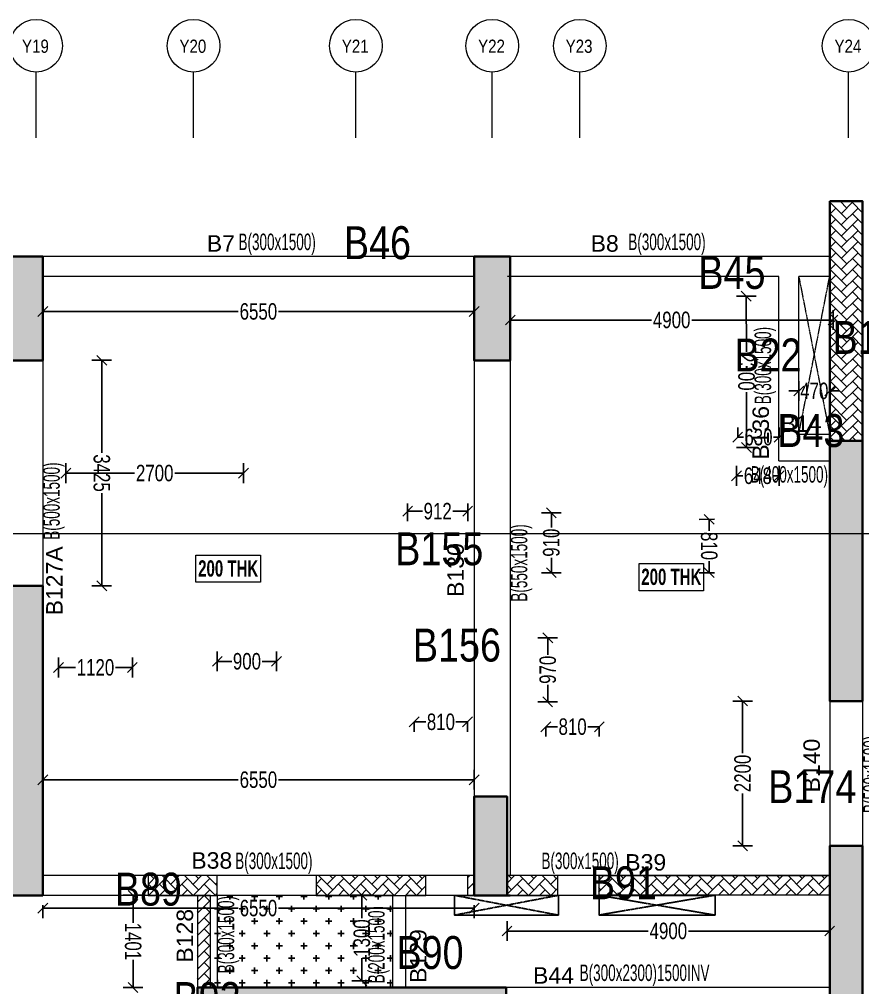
# Model space of a CAD drawing. Header units: millimetres. Extents: x -4 to 69440, y 27 to 29451.
# Drawn here: x 44868 to 57673, y 14746 to 29451 of the extents above; entities that cross this region are included whole.
import ezdxf
from ezdxf.enums import TextEntityAlignment as Align

# ---------------------------------------------------------------- set-up
doc = ezdxf.new("R2010")
doc.units = ezdxf.units.MM
for name, pattern in [('ACAD_ISO04W100', [30, 24, -3, 0, -3]), ('Grid Line', [2222.5, 1270, -317.5, 317.5, -317.5]), ('HIDDEN', [0.375, 0.25, -0.125])]:
    doc.linetypes.add(name, pattern=pattern)
for name, color, linetype, lineweight in [('A-ANNO-TAGS-SECT', 4, 'ACAD_ISO04W100', 25), ('A-FLOR-IDEN', 11, 'Continuous', 9), ('A-GRIDS', 8, 'Continuous', 9), ('A-HIDD-ABVE', 8, 'HIDDEN', 20), ('S-BEAM', 7, 'Continuous', 18), ('S-BEAM-IDEN', 2, 'Continuous', 9), ('S-COL HATCH', 9, 'Continuous', 0), ('S-COLS', 5, 'Continuous', 35), ('S-GRIDS', 8, 'Continuous', 9), ('S-WALL', 4, 'Continuous', 18)]:
    doc.layers.add(name, color=color, linetype=linetype, lineweight=lineweight)
for name, color, linetype in [('Abhinav working', 6, 'Continuous'), ('Beam Nos', 7, 'Continuous'), ('CUTOUT', 4, 'Continuous'), ('SUNK SLAB', 8, 'Continuous')]:
    doc.layers.add(name, color=color, linetype=linetype)
doc.styles.add('Arial Narrow', font='ARIALN.TTF', dxfattribs={"height": 400})
doc.styles.add('Dim.s & Anno.(Misc.)', font='ARIALN.TTF')
doc.styles.add('SC-BBS1', font='SansSerif')
doc.styles.add('SOBHA', font='swisscl.ttf')
doc.styles.add('Swis721 LtCn BT', font='swisscl.ttf', dxfattribs={"width": 0.9, "height": 233.355162})
doc.styles.add('Swis721 LtCn BT_B', font='', dxfattribs={"width": 0.9, "height": 246.918336})
doc.styles.get('Swis721 LtCn BT_B').set_extended_font_data('Swis721 LtCn BT', bold=True)
doc.dimstyles.new('S-100', dxfattribs={"dimscale": 100, "dimtxt": 2.5, "dimasz": 1.5, "dimexe": 1.5, "dimexo": 1.5, "dimgap": 0.1, "dimtad": 0, "dimdec": 0, "dimrnd": 0.0005, "dimzin": 0, "dimdsep": 46, "dimtxsty": 'SOBHA', "dimblk": 'OBLIQUE', "dimcen": 0.09, "dimclrd": 8, "dimclre": 8, "dimclrt": 6, "dimadec": 0, "dimazin": 0, "dimtfac": 1, "dimtdec": 0, "dimtofl": 0, "dimtmove": 0, "dimatfit": 3, "dimfxl": 1.5, "dimfxlon": 1, "dimtolj": 1, "dimtzin": 0, "dimlwd": -1, "dimlwe": -1, "dimarcsym": 0})
pattern_1 = [(45, (-31789949.04, 20738732.18), (0, 169.7056275), [360, -120]), (135, (-31789864.19, 20738817.03), (1e-14, 169.7056275), [360, -120])]

# ---------------------------------------------------------------- blocks, each defined once
blk = doc.blocks.new('*U11')
at = {"lineweight": 20, "ltscale": 50}
blk.add_line((-5, 0), (-397.5, 0), dxfattribs=at)
at = {"color": 7, "style": 'Dim.s & Anno.(Misc.)'}
blk.add_attdef('SECTION-LETTER', text='', height=3, dxfattribs=at).set_placement((0, 0), align=Align.MIDDLE_CENTER)
blk = doc.blocks.new('Grid - Type 1 Structural-6743905-11TH FLOOR LVL')
at = {"layer": 'A-GRIDS'}
blk.add_circle((0, 0), 4, dxfattribs=at)
blk = doc.blocks.new('A$Cf2260b48')
at = {"layer": 'S-GRIDS', "linetype": 'Grid Line'}
for p, q in [((32755, 18003), (32755, 19003)), ((35145, 18003), (35145, 19003)), ((37610, 18003), (37610, 19003)), ((39680, 18003), (39680, 19003)), ((41010, 18003), (41010, 19003)), ((45092, 18003), (45092, 19003))]:
    blk.add_line(p, q, dxfattribs=at)
at = {"layer": 'A-GRIDS', "xscale": 99.99999999999991, "yscale": 99.99999999999991, "zscale": 99.99999999999991}
for p in [(32755, 19403), (35145, 19403), (37610, 19403), (39680, 19403), (41010, 19403), (45092, 19403)]:
    blk.add_blockref('Grid - Type 1 Structural-6743905-11TH FLOOR LVL', p, dxfattribs=at)
at = {"layer": 'A-GRIDS', "lineweight": 18, "char_height": 200, "width": 513.08, "attachment_point": 1, "style": 'Arial Narrow'}
for s, insert in [('Y19', (32540, 19495)), ('Y20', (34930, 19495)), ('Y21', (37395, 19495)), ('Y22', (39465, 19495)), ('Y23', (40795, 19495)), ('Y24', (44877, 19495))]:
    blk.add_mtext(s, dxfattribs=dict(at, insert=insert))
blk = doc.blocks.new('A$Cfa8a0a46')
at = {"layer": 'CUTOUT', "color": 8, "linetype": 'HIDDEN'}
for p, q in [((43780, 300), (45360, 0)), ((43780, 300), (45360, 0)), ((45360, 300), (43780, 0)), ((47725, 300), (45970, 1)), ((45980, 300), (47735, 1))]:
    blk.add_line(p, q, dxfattribs=at)
at = {"layer": 'CUTOUT'}
for points in [[(45360, 0), (43780, 0), (43780, 300), (45360, 300)], [(47740, 0), (45980, 0), (45980, 300), (47740, 300)]]:
    blk.add_lwpolyline(points, close=True, dxfattribs=at)
blk = doc.blocks.new('_OBLIQUE')
at = {"color": 0, "linetype": 'ByBlock'}
blk.add_line((-0.5, -0.5), (0.5, 0.5), dxfattribs=at)
blk = doc.blocks.new('*D229')
at = {"layer": 'Abhinav working', "color": 8, "transparency": 16777216}
for p, q in [((52323, 25035), (52323, 24735)), ((57223, 25035), (57223, 24735)), ((52323, 24885), (54465, 24885)), ((57223, 24885), (55081, 24885))]:
    blk.add_line(p, q, dxfattribs=at)
at = {"layer": 'Defpoints', "color": 0, "transparency": 16777216}
for p in [(52323, 25399), (57223, 25399), (57223, 24885)]:
    blk.add_point(p, dxfattribs=at)
at = {"layer": 'Abhinav working', "color": 8, "transparency": 16777216, "xscale": 150, "yscale": 150, "zscale": 150, "rotation": 180}
blk.add_blockref('_OBLIQUE', (52323, 24885), dxfattribs=at)
at = {"layer": 'Abhinav working', "color": 8, "transparency": 16777216, "xscale": 150, "yscale": 150, "zscale": 150}
blk.add_blockref('_OBLIQUE', (57223, 24885), dxfattribs=at)
at = {"layer": 'Abhinav working', "color": 6, "transparency": 16777216, "insert": (54773, 24885), "char_height": 250, "attachment_point": 5, "style": 'SOBHA'}
blk.add_mtext('\\A1;4900', dxfattribs=at)
blk = doc.blocks.new('*D230')
at = {"layer": 'Abhinav working', "color": 8, "transparency": 16777216}
for p, q in [((45223, 25164), (45223, 24864)), ((51773, 25164), (51773, 24864)), ((45223, 25014), (48191, 25014)), ((51773, 25014), (48805, 25014))]:
    blk.add_line(p, q, dxfattribs=at)
at = {"layer": 'Defpoints', "color": 0, "transparency": 16777216}
for p in [(45223, 25399), (51773, 25399), (51773, 25014)]:
    blk.add_point(p, dxfattribs=at)
at = {"layer": 'Abhinav working', "color": 8, "transparency": 16777216, "xscale": 150, "yscale": 150, "zscale": 150, "rotation": 180}
blk.add_blockref('_OBLIQUE', (45223, 25014), dxfattribs=at)
at = {"layer": 'Abhinav working', "color": 8, "transparency": 16777216, "xscale": 150, "yscale": 150, "zscale": 150}
blk.add_blockref('_OBLIQUE', (51773, 25014), dxfattribs=at)
at = {"layer": 'Abhinav working', "color": 6, "transparency": 16777216, "insert": (48498, 25014), "char_height": 250, "attachment_point": 5, "style": 'SOBHA'}
blk.add_mtext('\\A1;6550', dxfattribs=at)
blk = doc.blocks.new('*D259')
at = {"layer": 'Abhinav working', "color": 8, "transparency": 16777216}
for p, q in [((45223, 17753), (45223, 18053)), ((51773, 17753), (51773, 18053)), ((45223, 17903), (48191, 17903)), ((51773, 17903), (48805, 17903))]:
    blk.add_line(p, q, dxfattribs=at)
at = {"layer": 'Defpoints', "color": 0, "transparency": 16777216}
for p in [(51773, 17903), (45223, 16649, 0), (51773, 16649)]:
    blk.add_point(p, dxfattribs=at)
at = {"layer": 'Abhinav working', "color": 8, "transparency": 16777216, "xscale": 150, "yscale": 150, "zscale": 150, "rotation": 180}
blk.add_blockref('_OBLIQUE', (45223, 17903), dxfattribs=at)
at = {"layer": 'Abhinav working', "color": 8, "transparency": 16777216, "xscale": 150, "yscale": 150, "zscale": 150}
blk.add_blockref('_OBLIQUE', (51773, 17903), dxfattribs=at)
at = {"layer": 'Abhinav working', "color": 6, "transparency": 16777216, "insert": (48498, 17903), "char_height": 250, "attachment_point": 5, "style": 'SOBHA'}
blk.add_mtext('\\A1;6550', dxfattribs=at)
blk = doc.blocks.new('*D260')
at = {"layer": 'Abhinav working', "color": 8, "transparency": 16777216}
for p, q in [((49919, 16149), (50219, 16149)), ((50069, 16149), (50069, 15803)), ((50069, 14849), (50069, 15195)), ((49919, 14849), (50219, 14849))]:
    blk.add_line(p, q, dxfattribs=at)
at = {"layer": 'Defpoints', "color": 0, "transparency": 16777216}
for p in [(48073, 16149), (48073, 14849, 0), (50069, 14849)]:
    blk.add_point(p, dxfattribs=at)
at = {"layer": 'Abhinav working', "color": 8, "transparency": 16777216, "xscale": 150, "yscale": 150, "zscale": 150}
for p, rotation in [((50069, 16149), 90), ((50069, 14849), 270)]:
    blk.add_blockref('_OBLIQUE', p, dxfattribs=dict(at, rotation=rotation))
at = {"layer": 'Abhinav working', "color": 6, "transparency": 16777216, "insert": (50069, 15499), "char_height": 250, "attachment_point": 5, "rotation": 90, "style": 'SOBHA'}
blk.add_mtext('\\A1;1300', dxfattribs=at)
blk = doc.blocks.new('*D261')
at = {"layer": 'Abhinav working', "color": 8, "transparency": 16777216}
for p, q in [((52273, 15756), (52273, 15456)), ((57173, 15756), (57173, 15456)), ((52273, 15606), (54415, 15606)), ((57173, 15606), (55031, 15606))]:
    blk.add_line(p, q, dxfattribs=at)
at = {"layer": 'Defpoints', "color": 0, "transparency": 16777216}
for p in [(52273, 16149), (57173, 16149), (57173, 15606)]:
    blk.add_point(p, dxfattribs=at)
at = {"layer": 'Abhinav working', "color": 8, "transparency": 16777216, "xscale": 150, "yscale": 150, "zscale": 150, "rotation": 180}
blk.add_blockref('_OBLIQUE', (52273, 15606), dxfattribs=at)
at = {"layer": 'Abhinav working', "color": 8, "transparency": 16777216, "xscale": 150, "yscale": 150, "zscale": 150}
blk.add_blockref('_OBLIQUE', (57173, 15606), dxfattribs=at)
at = {"layer": 'Abhinav working', "color": 6, "transparency": 16777216, "insert": (54723, 15606), "char_height": 250, "attachment_point": 5, "style": 'SOBHA'}
blk.add_mtext('\\A1;4900', dxfattribs=at)
blk = doc.blocks.new('*D317')
at = {"layer": 'Abhinav working', "color": 8, "transparency": 16777216}
for p, q in [((56056, 25248), (55756, 25248)), ((55906, 25248), (55907, 24404)), ((55908, 22948), (55907, 23791)), ((56058, 22948), (55758, 22948))]:
    blk.add_line(p, q, dxfattribs=at)
at = {"layer": 'Defpoints', "color": 0, "transparency": 16777216}
for p in [(56404, 25248), (55908, 22948), (56406, 22948)]:
    blk.add_point(p, dxfattribs=at)
at = {"layer": 'Abhinav working', "color": 8, "transparency": 16777216, "xscale": 150, "yscale": 150, "zscale": 150}
for p, rotation in [((55906, 25248), 90.04684377862777), ((55908, 22948), 270.0468437786278)]:
    blk.add_blockref('_OBLIQUE', p, dxfattribs=dict(at, rotation=rotation))
at = {"layer": 'Abhinav working', "color": 6, "transparency": 16777216, "insert": (55907, 24098), "char_height": 250, "attachment_point": 5, "rotation": 270.0468, "style": 'SOBHA'}
blk.add_mtext('\\A1;2300', dxfattribs=at)
blk = doc.blocks.new('*D318')
at = {"layer": 'Abhinav working', "color": 8, "transparency": 16777216}
for p, q in [((56704, 23657), (56704, 23957)), ((57174, 23657), (57174, 23957)), ((56704, 23807), (56554, 23807)), ((57174, 23807), (57324, 23807))]:
    blk.add_line(p, q, dxfattribs=at)
at = {"layer": 'Defpoints', "color": 0, "transparency": 16777216}
for p in [(57174, 23807), (56704, 23148), (57174, 23148)]:
    blk.add_point(p, dxfattribs=at)
at = {"layer": 'Abhinav working', "color": 8, "transparency": 16777216, "xscale": 150, "yscale": 150, "zscale": 150}
for p, rotation in [((56704, 23807), 359.9996070232802), ((57174, 23807), 179.9996070232802)]:
    blk.add_blockref('_OBLIQUE', p, dxfattribs=dict(at, rotation=rotation))
at = {"layer": 'Abhinav working', "color": 6, "transparency": 16777216, "insert": (56939, 23807), "char_height": 250, "attachment_point": 5, "rotation": 359.9996, "style": 'SOBHA'}
blk.add_mtext('\\A1;470', dxfattribs=at)
blk = doc.blocks.new('*D319')
at = {"layer": 'Abhinav working', "color": 8, "transparency": 16777216}
for p, q in [((55776, 23098), (55776, 23255)), ((56406, 23098), (56406, 23255)), ((55776, 23105), (55862, 23105)), ((56406, 23105), (56320, 23105))]:
    blk.add_line(p, q, dxfattribs=at)
at = {"layer": 'Defpoints', "color": 0, "transparency": 16777216}
for p in [(56406, 23105), (55776, 22948), (56406, 22948)]:
    blk.add_point(p, dxfattribs=at)
at = {"layer": 'Abhinav working', "color": 8, "transparency": 16777216, "xscale": 150, "yscale": 150, "zscale": 150}
for p, rotation in [((55776, 23105), 180.0018752856587), ((56406, 23105), 0.0018752856587674)]:
    blk.add_blockref('_OBLIQUE', p, dxfattribs=dict(at, rotation=rotation))
at = {"layer": 'Abhinav working', "color": 6, "transparency": 16777216, "insert": (56091, 23105), "char_height": 250, "attachment_point": 5, "rotation": 0.0019, "style": 'SOBHA'}
blk.add_mtext('\\A1;630', dxfattribs=at)
blk = doc.blocks.new('*D334')
at = {"layer": 'Abhinav working', "color": 8, "transparency": 16777216}
for p, q in [((45223, 15999), (45223, 15803)), ((45223, 15953), (48191, 15953)), ((51773, 15953), (48805, 15953)), ((51773, 15999), (51773, 15803))]:
    blk.add_line(p, q, dxfattribs=at)
at = {"layer": 'Defpoints', "color": 0, "transparency": 16777216}
for p in [(45223, 16149), (51773, 16149), (51773, 15953)]:
    blk.add_point(p, dxfattribs=at)
at = {"layer": 'Abhinav working', "color": 8, "transparency": 16777216, "xscale": 150, "yscale": 150, "zscale": 150, "rotation": 180}
blk.add_blockref('_OBLIQUE', (45223, 15953), dxfattribs=at)
at = {"layer": 'Abhinav working', "color": 8, "transparency": 16777216, "xscale": 150, "yscale": 150, "zscale": 150}
blk.add_blockref('_OBLIQUE', (51773, 15953), dxfattribs=at)
at = {"layer": 'Abhinav working', "color": 6, "transparency": 16777216, "insert": (48498, 15953), "char_height": 250, "attachment_point": 5, "style": 'SOBHA'}
blk.add_mtext('\\A1;6550', dxfattribs=at)
blk = doc.blocks.new('*D335')
at = {"layer": 'Abhinav working', "color": 8, "transparency": 16777216}
for p, q in [((46744, 16148), (46444, 16148)), ((46594, 16148), (46594, 15729)), ((46594, 14747), (46594, 15166)), ((46744, 14748), (46444, 14747))]:
    blk.add_line(p, q, dxfattribs=at)
at = {"layer": 'Defpoints', "color": 0, "transparency": 16777216}
for p in [(46594, 16148), (47873, 16149), (47874, 14748)]:
    blk.add_point(p, dxfattribs=at)
at = {"layer": 'Abhinav working', "color": 8, "transparency": 16777216, "xscale": 150, "yscale": 150, "zscale": 150}
for p, rotation in [((46594, 16148), 90.0342033638243), ((46594, 14747), 270.0342033638243)]:
    blk.add_blockref('_OBLIQUE', p, dxfattribs=dict(at, rotation=rotation))
at = {"layer": 'Abhinav working', "color": 6, "transparency": 16777216, "insert": (46594, 15448), "char_height": 250, "attachment_point": 5, "rotation": 270.0342, "style": 'SOBHA'}
blk.add_mtext('\\A1;1401', dxfattribs=at)
blk = doc.blocks.new('*D351')
at = {"layer": 'Abhinav working', "color": 8, "transparency": 16777216}
for p, q in [((50764, 22098), (50764, 21831)), ((51676, 22098), (51676, 21831)), ((50764, 21981), (50991, 21981)), ((51676, 21981), (51448, 21981))]:
    blk.add_line(p, q, dxfattribs=at)
at = {"layer": 'Defpoints', "color": 0, "transparency": 16777216}
for p in [(50764, 22248), (51676, 22248), (51676, 21981)]:
    blk.add_point(p, dxfattribs=at)
at = {"layer": 'Abhinav working', "color": 8, "transparency": 16777216, "xscale": 150, "yscale": 150, "zscale": 150, "rotation": 180}
blk.add_blockref('_OBLIQUE', (50764, 21981), dxfattribs=at)
at = {"layer": 'Abhinav working', "color": 8, "transparency": 16777216, "xscale": 150, "yscale": 150, "zscale": 150}
blk.add_blockref('_OBLIQUE', (51676, 21981), dxfattribs=at)
at = {"layer": 'Abhinav working', "color": 6, "transparency": 16777216, "insert": (51220, 21981), "char_height": 250, "attachment_point": 5, "style": 'SOBHA'}
blk.add_mtext('\\A1;912', dxfattribs=at)
blk = doc.blocks.new('*D352')
at = {"layer": 'Abhinav working', "color": 8, "transparency": 16777216}
for p, q in [((52796, 21958), (53096, 21958)), ((52946, 21958), (52946, 21732)), ((52946, 21048), (52946, 21274)), ((52796, 21048), (53096, 21048))]:
    blk.add_line(p, q, dxfattribs=at)
at = {"layer": 'Defpoints', "color": 0, "transparency": 16777216}
for p in [(52324, 21958), (52324, 21048), (52946, 21048)]:
    blk.add_point(p, dxfattribs=at)
at = {"layer": 'Abhinav working', "color": 8, "transparency": 16777216, "xscale": 150, "yscale": 150, "zscale": 150}
for p, rotation in [((52946, 21958), 90), ((52946, 21048), 270)]:
    blk.add_blockref('_OBLIQUE', p, dxfattribs=dict(at, rotation=rotation))
at = {"layer": 'Abhinav working', "color": 6, "transparency": 16777216, "insert": (52946, 21503), "char_height": 250, "attachment_point": 5, "rotation": 90, "style": 'SOBHA'}
blk.add_mtext('\\A1;910', dxfattribs=at)
blk = doc.blocks.new('*D353')
at = {"layer": 'Abhinav working', "color": 8, "transparency": 16777216}
for p, q in [((52742, 20058), (53042, 20058)), ((52892, 20058), (52892, 19802)), ((52891, 19088), (52891, 19344)), ((52741, 19088), (53041, 19088))]:
    blk.add_line(p, q, dxfattribs=at)
at = {"layer": 'Defpoints', "color": 0, "transparency": 16777216}
for p in [(52274, 20058), (52273, 19088), (52891, 19088)]:
    blk.add_point(p, dxfattribs=at)
at = {"layer": 'Abhinav working', "color": 8, "transparency": 16777216, "xscale": 150, "yscale": 150, "zscale": 150}
for p, rotation in [((52892, 20058), 89.95075171061262), ((52891, 19088), 269.9507517106126)]:
    blk.add_blockref('_OBLIQUE', p, dxfattribs=dict(at, rotation=rotation))
at = {"layer": 'Abhinav working', "color": 6, "transparency": 16777216, "insert": (52892, 19573), "char_height": 250, "attachment_point": 5, "rotation": 89.9508, "style": 'SOBHA'}
blk.add_mtext('\\A1;970', dxfattribs=at)
blk = doc.blocks.new('*D354')
at = {"layer": 'Abhinav working', "color": 8, "transparency": 16777216}
for p, q in [((45464, 19458), (45464, 19758)), ((46584, 19458), (46584, 19758)), ((45464, 19608), (45720, 19608)), ((46584, 19608), (46328, 19608))]:
    blk.add_line(p, q, dxfattribs=at)
at = {"layer": 'Defpoints', "color": 0, "transparency": 16777216}
for p in [(46584, 19608), (45464, 18848), (46584, 18848)]:
    blk.add_point(p, dxfattribs=at)
at = {"layer": 'Abhinav working', "color": 8, "transparency": 16777216, "xscale": 150, "yscale": 150, "zscale": 150, "rotation": 180}
blk.add_blockref('_OBLIQUE', (45464, 19608), dxfattribs=at)
at = {"layer": 'Abhinav working', "color": 8, "transparency": 16777216, "xscale": 150, "yscale": 150, "zscale": 150}
blk.add_blockref('_OBLIQUE', (46584, 19608), dxfattribs=at)
at = {"layer": 'Abhinav working', "color": 6, "transparency": 16777216, "insert": (46024, 19608), "char_height": 250, "attachment_point": 5, "style": 'SOBHA'}
blk.add_mtext('\\A1;1120', dxfattribs=at)
blk = doc.blocks.new('*D355')
at = {"layer": 'Abhinav working', "color": 8, "transparency": 16777216}
for p, q in [((47874, 19551), (47874, 19851)), ((48774, 19551), (48774, 19851)), ((47874, 19701), (48095, 19701)), ((48774, 19701), (48553, 19701))]:
    blk.add_line(p, q, dxfattribs=at)
at = {"layer": 'Defpoints', "color": 0, "transparency": 16777216}
for p in [(48774, 19701), (47874, 18848), (48774, 18848)]:
    blk.add_point(p, dxfattribs=at)
at = {"layer": 'Abhinav working', "color": 8, "transparency": 16777216, "xscale": 150, "yscale": 150, "zscale": 150, "rotation": 180}
blk.add_blockref('_OBLIQUE', (47874, 19701), dxfattribs=at)
at = {"layer": 'Abhinav working', "color": 8, "transparency": 16777216, "xscale": 150, "yscale": 150, "zscale": 150}
blk.add_blockref('_OBLIQUE', (48774, 19701), dxfattribs=at)
at = {"layer": 'Abhinav working', "color": 6, "transparency": 16777216, "insert": (48324, 19701), "char_height": 250, "attachment_point": 5, "style": 'SOBHA'}
blk.add_mtext('\\A1;900', dxfattribs=at)
blk = doc.blocks.new('*D356')
at = {"layer": 'Abhinav working', "color": 8, "transparency": 16777216}
for p, q in [((50864, 18782), (50864, 18632)), ((50864, 18782), (51040, 18782)), ((51674, 18782), (51498, 18782)), ((51674, 18782), (51674, 18632))]:
    blk.add_line(p, q, dxfattribs=at)
at = {"layer": 'Defpoints', "color": 0, "transparency": 16777216}
for p in [(50864, 18848, 0), (51674, 18848, 0), (51674, 18782)]:
    blk.add_point(p, dxfattribs=at)
at = {"layer": 'Abhinav working', "color": 8, "transparency": 16777216, "xscale": 150, "yscale": 150, "zscale": 150, "rotation": 180}
blk.add_blockref('_OBLIQUE', (50864, 18782), dxfattribs=at)
at = {"layer": 'Abhinav working', "color": 8, "transparency": 16777216, "xscale": 150, "yscale": 150, "zscale": 150}
blk.add_blockref('_OBLIQUE', (51674, 18782), dxfattribs=at)
at = {"layer": 'Abhinav working', "color": 6, "transparency": 16777216, "insert": (51269, 18782), "char_height": 250, "attachment_point": 5, "style": 'SOBHA'}
blk.add_mtext('\\A1;810', dxfattribs=at)
blk = doc.blocks.new('*D357')
at = {"layer": 'Abhinav working', "color": 8, "transparency": 16777216}
for p, q in [((52864, 18708), (52864, 18558)), ((52864, 18708), (53040, 18708)), ((53674, 18708), (53498, 18708)), ((53674, 18708), (53674, 18558))]:
    blk.add_line(p, q, dxfattribs=at)
at = {"layer": 'Defpoints', "color": 0, "transparency": 16777216}
for p in [(52864, 18848), (53674, 18848), (53674, 18708)]:
    blk.add_point(p, dxfattribs=at)
at = {"layer": 'Abhinav working', "color": 8, "transparency": 16777216, "xscale": 150, "yscale": 150, "zscale": 150, "rotation": 180}
blk.add_blockref('_OBLIQUE', (52864, 18708), dxfattribs=at)
at = {"layer": 'Abhinav working', "color": 8, "transparency": 16777216, "xscale": 150, "yscale": 150, "zscale": 150}
blk.add_blockref('_OBLIQUE', (53674, 18708), dxfattribs=at)
at = {"layer": 'Abhinav working', "color": 6, "transparency": 16777216, "insert": (53269, 18708), "char_height": 250, "attachment_point": 5, "style": 'SOBHA'}
blk.add_mtext('\\A1;810', dxfattribs=at)
blk = doc.blocks.new('*D359')
at = {"layer": 'Abhinav working', "color": 8, "transparency": 16777216}
for p, q in [((55758, 22668), (55759, 22368)), ((56406, 22669), (56406, 22369)), ((55758, 22518), (55854, 22518)), ((56406, 22519), (56311, 22518))]:
    blk.add_line(p, q, dxfattribs=at)
at = {"layer": 'Defpoints', "color": 0, "transparency": 16777216}
for p in [(55758, 22948), (56406, 22948), (55758, 22518)]:
    blk.add_point(p, dxfattribs=at)
at = {"layer": 'Abhinav working', "color": 8, "transparency": 16777216, "xscale": 150, "yscale": 150, "zscale": 150}
for p, rotation in [((55758, 22518), 180.046843778574), ((56406, 22519), 0.0468437785740328)]:
    blk.add_blockref('_OBLIQUE', p, dxfattribs=dict(at, rotation=rotation))
at = {"layer": 'Abhinav working', "color": 6, "transparency": 16777216, "insert": (56082, 22518), "char_height": 250, "attachment_point": 5, "rotation": 0.0468, "style": 'SOBHA'}
blk.add_mtext('\\A1;648', dxfattribs=at)
blk = doc.blocks.new('*D360')
at = {"layer": 'Abhinav working', "color": 8, "transparency": 16777216}
for p, q in [((55424, 21858), (55191, 21857)), ((55341, 21858), (55341, 21681)), ((55343, 21048), (55342, 21224)), ((55426, 21048), (55193, 21047))]:
    blk.add_line(p, q, dxfattribs=at)
at = {"layer": 'Defpoints', "color": 0, "transparency": 16777216}
for p in [(55341, 21858), (55574, 21858), (55576, 21048)]:
    blk.add_point(p, dxfattribs=at)
at = {"layer": 'Abhinav working', "color": 8, "transparency": 16777216, "xscale": 150, "yscale": 150, "zscale": 150}
for p, rotation in [((55341, 21858), 90.1331150393428), ((55343, 21048), 270.1331150393428)]:
    blk.add_blockref('_OBLIQUE', p, dxfattribs=dict(at, rotation=rotation))
at = {"layer": 'Abhinav working', "color": 6, "transparency": 16777216, "insert": (55342, 21453), "char_height": 250, "attachment_point": 5, "rotation": 270.1331, "style": 'SOBHA'}
blk.add_mtext('\\A1;810', dxfattribs=at)
blk = doc.blocks.new('*D361')
at = {"layer": 'Abhinav working', "color": 8, "transparency": 16777216}
for p, q in [((56001, 19099), (55701, 19099)), ((55851, 19099), (55851, 18305)), ((55851, 16899), (55851, 17692)), ((56001, 16899), (55701, 16899))]:
    blk.add_line(p, q, dxfattribs=at)
at = {"layer": 'Defpoints', "color": 0, "transparency": 16777216}
for p in [(55851, 19099), (57173, 19099), (57173, 16899)]:
    blk.add_point(p, dxfattribs=at)
at = {"layer": 'Abhinav working', "color": 8, "transparency": 16777216, "xscale": 150, "yscale": 150, "zscale": 150}
for p, rotation in [((55851, 19099), 90), ((55851, 16899), 270)]:
    blk.add_blockref('_OBLIQUE', p, dxfattribs=dict(at, rotation=rotation))
at = {"layer": 'Abhinav working', "color": 6, "transparency": 16777216, "insert": (55851, 17999), "char_height": 250, "attachment_point": 5, "rotation": 90, "style": 'SOBHA'}
blk.add_mtext('\\A1;2200', dxfattribs=at)
blk = doc.blocks.new('*D433')
at = {"layer": 'Abhinav working', "color": 8, "transparency": 16777216}
for p, q in [((45573, 22709), (45573, 22409)), ((48273, 22709), (48273, 22409)), ((45573, 22559), (46616, 22559)), ((48273, 22559), (47230, 22559))]:
    blk.add_line(p, q, dxfattribs=at)
at = {"layer": 'Defpoints', "color": 0, "transparency": 16777216}
for p in [(45573, 24099, 0), (48273, 24099), (48273, 22559)]:
    blk.add_point(p, dxfattribs=at)
at = {"layer": 'Abhinav working', "color": 8, "transparency": 16777216, "xscale": 150, "yscale": 150, "zscale": 150, "rotation": 180}
blk.add_blockref('_OBLIQUE', (45573, 22559), dxfattribs=at)
at = {"layer": 'Abhinav working', "color": 8, "transparency": 16777216, "xscale": 150, "yscale": 150, "zscale": 150}
blk.add_blockref('_OBLIQUE', (48273, 22559), dxfattribs=at)
at = {"layer": 'Abhinav working', "color": 6, "transparency": 16777216, "insert": (46923, 22559), "char_height": 250, "attachment_point": 5, "style": 'SOBHA'}
blk.add_mtext('\\A1;2700', dxfattribs=at)
blk = doc.blocks.new('*D439')
at = {"layer": 'Abhinav working', "color": 8, "transparency": 16777216}
for p, q in [((45969, 24273), (46269, 24273)), ((46119, 24273), (46119, 22868)), ((46119, 20849), (46119, 22255)), ((45969, 20849), (46269, 20849))]:
    blk.add_line(p, q, dxfattribs=at)
at = {"layer": 'Defpoints', "color": 0, "transparency": 16777216}
for p in [(45223, 24273, 0), (45223, 20849, 0), (46119, 20849)]:
    blk.add_point(p, dxfattribs=at)
at = {"layer": 'Abhinav working', "color": 8, "transparency": 16777216, "xscale": 150, "yscale": 150, "zscale": 150}
for p, rotation in [((46119, 24273), 90.00042350719104), ((46119, 20849), 270.0004235071911)]:
    blk.add_blockref('_OBLIQUE', p, dxfattribs=dict(at, rotation=rotation))
at = {"layer": 'Abhinav working', "color": 6, "transparency": 16777216, "insert": (46119, 22561), "char_height": 250, "attachment_point": 5, "rotation": 270.0004, "style": 'SOBHA'}
blk.add_mtext('\\A1;3425', dxfattribs=at)

msp = doc.modelspace()

# ---------------------------------------------------------------- hatches: boundary and pattern name
at = {"layer": 'S-COL HATCH'}
h = msp.add_hatch(dxfattribs=at)
h.set_pattern_fill('AR-HBONE', color=256, scale=30)
h.set_pattern_definition(pattern_1)
h.paths.add_polyline_path([(57672.8, 26687.6), (57172.8, 26687.6), (57172.8, 23048.4), (57672.8, 23048.4)])
at = {"layer": 'S-COL HATCH', "transparency": 33554687}
h = msp.add_hatch(color=256, dxfattribs=at)
h.dxf.hatch_style = 1
h.paths.add_polyline_path([(45222.8, 25847.6), (44722.8, 25847.6), (44722.8, 24272.2), (45222.8, 24272.2)])
h = msp.add_hatch(color=256, dxfattribs=at)
h.dxf.hatch_style = 1
h.paths.add_polyline_path([(51772.8, 24272.2), (52322.8, 24272.2), (52322.8, 25847.6), (51772.8, 25847.6)])
h = msp.add_hatch(color=256, dxfattribs=at)
h.dxf.hatch_style = 1
h.paths.add_polyline_path([(57172.8, 23048.4), (57672.8, 23048.4), (57672.8, 19098.2), (57172.8, 19098.2)])
h = msp.add_hatch(color=256, dxfattribs=at)
h.dxf.hatch_style = 1
h.paths.add_polyline_path([(44722.8, 20847.6), (45222.8, 20847.6), (45222.8, 16147.6), (44722.8, 16147.6)])
h = msp.add_hatch(color=256, dxfattribs=at)
h.dxf.hatch_style = 1
h.paths.add_polyline_path([(51772.8, 17647.6), (51772.8, 17636.5), (51772.8, 17647.6), (52272.8, 17647.6), (52272.8, 16147.6), (51772.8, 16147.6)])
h = msp.add_hatch(color=256, dxfattribs=at)
h.dxf.hatch_style = 1
h.paths.add_polyline_path([(57672.8, 16898.2), (57172.8, 16898.2), (57172.8, 14447.6), (57672.8, 14447.6)])
at = {"layer": 'S-COL HATCH'}
h = msp.add_hatch(dxfattribs=at)
h.set_pattern_fill('AR-HBONE', color=256, scale=30)
h.set_pattern_definition(pattern_1)
h.paths.add_polyline_path([(46822.8, 16447.6), (46822.8, 16147.6), (47872.8, 16147.6), (47872.8, 16447.6)])
h = msp.add_hatch(dxfattribs=at)
h.set_pattern_fill('AR-HBONE', color=256, scale=30)
h.set_pattern_definition(pattern_1)
h.paths.add_polyline_path([(49372.8, 16447.6), (51042.4, 16447.6), (51042.4, 16147.6), (49372.8, 16147.6)])
h = msp.add_hatch(dxfattribs=at)
h.set_pattern_fill('AR-HBONE', color=256, scale=30)
h.set_pattern_definition(pattern_1)
h.paths.add_polyline_path([(51672.4, 16447.6), (51772.8, 16447.6), (51772.8, 16147.6), (51672.4, 16147.6)])
h = msp.add_hatch(dxfattribs=at)
h.set_pattern_fill('AR-HBONE', color=256, scale=30)
h.set_pattern_definition(pattern_1)
h.paths.add_polyline_path([(52272.8, 16447.1), (53043.2, 16447.1), (53043.2, 16146.8), (52492.4, 16146.6), (52492.4, 16147.6), (52272.8, 16147.6)])
h = msp.add_hatch(dxfattribs=at)
h.set_pattern_fill('AR-HBONE', color=256, scale=30)
h.set_pattern_definition(pattern_1)
h.paths.add_polyline_path([(53663.2, 16447.1), (57171.7, 16447.1), (57171.7, 16148.7), (53663.2, 16148.7)])
h = msp.add_hatch(dxfattribs=at)
h.set_pattern_fill('AR-HBONE', color=256, scale=30)
h.set_pattern_definition(pattern_1)
h.paths.add_polyline_path([(47572.8, 16147.6), (47772.8, 16147.6), (47772.8, 14747.6), (47572.8, 14747.6)])
at = {"layer": 'S-COL HATCH', "transparency": 33554687}
h = msp.add_hatch(color=256, dxfattribs=at)
h.dxf.hatch_style = 1
h.paths.add_polyline_path([(47572.8, 14747.6), (47772.8, 14747.6), (51962.8, 14747.6), (51962.8, 14447.6), (47572.8, 14447.6)])
h.paths.add_polyline_path([(51962.8, 14747.6), (52262.5, 14747.6), (52262.5, 14447.6), (51962.8, 14447.6)])
at = {"layer": 'SUNK SLAB'}
h = msp.add_hatch(dxfattribs=at)
h.set_pattern_fill('CROSS', color=8, scale=750, style=0)
h.set_pattern_definition([(0, (-31349607.12, 21120379.5), (187.5, 187.5), [93.75, -281.25]), (90, (-31349560.25, 21120332.62), (-187.5, 187.5), [93.75, -281.25])])
h.paths.add_polyline_path([(50532.8, 16147.6), (50532.8, 14747.6), (47772.8, 14747.6), (47772.8, 16147.6)])
h.paths.add_polyline_path([(50106.1, 14749.4), (50106.1, 16022.6), (50633.3, 16022.6), (50633.3, 14749.4)], flags=9)

# ---------------------------------------------------------------- linework, layer by layer
at = {"layer": 'A-FLOR-IDEN', "color": 8, "flags": 128}
for points in [[(48527.6, 21313.4), (48527.6, 20901.5), (47550.1, 20901.5), (47550.1, 21313.4)], [(55256.6, 21186.4), (55256.6, 20774.5), (54279.1, 20774.5), (54279.1, 21186.4)]]:
    msp.add_lwpolyline(points, close=True, dxfattribs=at)
at = {"layer": 'A-HIDD-ABVE', "linetype": 'HIDDEN'}
for p, q in [((56702.8, 25547.6), (57172.8, 23147.6)), ((56702.8, 23147.6), (57172.7, 25547.6))]:
    msp.add_line(p, q, dxfattribs=at)
at = {"layer": 'S-BEAM'}
for p, q in [((51772.8, 25847.6), (45222.8, 25847.6, 0)), ((57172.8, 25847.6), (51772.8, 25847.6)), ((57172.8, 25547.6), (56702.8, 25547.6)), ((56702.8, 23147.6), (56702.8, 25547.6)), ((57172.8, 23147.6), (56702.8, 23147.6)), ((57672.8, 19098.2), (57672.8, 16898.2)), ((47572.8, 16147.6), (45222.9, 16147.6, 0)), ((50532.8, 16147.6), (47872.8, 16147.6)), ((50532.8, 16147.6), (50532.8, 14747.6)), ((51772.8, 16147.6), (50732.8, 16147.6))]:
    msp.add_line(p, q, dxfattribs=at)
at = {"layer": 'S-BEAM', "linetype": 'HIDDEN'}
for p, q in [((51772.8, 25547.6), (45222.8, 25547.6, 0)), ((56402.8, 25547.6), (52272.8, 25547.6)), ((56402.8, 22747.6), (56402.8, 25547.6)), ((45222.8, 24272.2, 0), (45222.8, 20847.6)), ((51772.8, 24272.2), (51772.8, 17647.6)), ((52322.8, 24272.2), (52322.8, 16447.1)), ((56402.8, 23047.6), (56402.8, 23047.6)), ((56402.8, 22747.6), (57172.8, 22747.6)), ((57172.8, 19098.2), (57172.8, 16898.2)), ((51772.8, 16447.6), (45222.8, 16447.6, 0)), ((57172.8, 16447.1), (52272.8, 16447.1)), ((47572.8, 16147.6, 0), (47572.8, 14747.6, 0)), ((47872.8, 16147.6, 0), (47872.8, 14747.6, 0)), ((50732.8, 16147.6), (50732.8, 14747.6)), ((57172.8, 16148.7), (52272.8, 16146.5)), ((57173.6, 14747.6, 0), (52262.5, 14747.6, 0))]:
    msp.add_line(p, q, dxfattribs=at)
at = {"layer": 'S-BEAM', "color": 5, "elevation": 0}
for points in [[(47872.8, 16447.6), (46822.8, 16447.6), (46822.8, 16147.6), (47872.8, 16147.6)], [(51042.4, 16447.6), (49372.8, 16447.6), (49372.8, 16147.6), (51042.4, 16147.6)], [(51772.8, 16447.6), (51672.4, 16447.6), (51672.4, 16147.6), (51772.8, 16147.6)], [(53043.2, 16447.6), (52272.8, 16447.6), (52272.8, 16146.5), (53043.2, 16146.5)], [(53673.2, 16448.7), (57171.7, 16448.7), (57171.7, 16148.7), (53673.2, 16148.7)], [(47772.8, 16147.6), (47572.8, 16147.6), (47572.8, 14747.6), (47772.8, 14747.6)]]:
    msp.add_lwpolyline(points, close=True, dxfattribs=at)
at = {"layer": 'S-COLS'}
for p, q in [((57172.8, 26687.6), (57172.8, 26687.6)), ((57172.8, 23048.4), (57672.8, 23048.4)), ((52262.5, 14447.6, 0), (52262.5, 14747.6, 0))]:
    msp.add_line(p, q, dxfattribs=at)
at = {"layer": 'S-COLS', "elevation": 0}
for points in [[(57172.8, 26687.6), (57172.8, 19098.2), (57672.8, 19098.2), (57672.8, 26687.6)], [(45222.8, 25847.6), (44722.8, 25847.6), (44722.8, 24272.2), (45222.8, 24272.2)], [(52322.8, 25847.6), (51772.8, 25847.6), (51772.8, 24272.2), (52322.8, 24272.2)], [(44722.8, 20847.6), (45222.8, 20847.6), (45222.8, 16147.6), (44722.8, 16147.6)], [(57672.8, 16898.2), (57172.8, 16898.2), (57172.8, 14447.6), (57672.8, 14447.6)]]:
    msp.add_lwpolyline(points, close=True, dxfattribs=at)
for points in [[(44722.8, 24272.2), (44722.8, 25847.6), (45222.8, 25847.6), (45222.8, 24272.2)], [(45222.8, 20847.6), (45222.8, 16147.6), (44722.8, 16147.6), (44722.8, 20847.6)], [(52272.8, 16147.6), (52272.8, 17647.6), (51772.8, 17647.6), (51772.8, 16147.6), (52322.8, 16147.6)], [(52262.5, 14447.6), (47572.8, 14447.6), (47572.8, 14747.6), (52262.5, 14747.6)]]:
    msp.add_lwpolyline(points, dxfattribs=at)

# ---------------------------------------------------------------- block references
at = {"layer": 'A-ANNO-TAGS-SECT', "xscale": 99.63369610839109, "yscale": 99.63369610839109, "zscale": 99.63369610839109}
msp.add_blockref('*U11', (59378.6, 21640.2), dxfattribs=at)
at = {"layer": 'Beam Nos'}
msp.add_blockref('A$Cfa8a0a46', (7693.3, 15847.6), dxfattribs=at)
at = {"layer": 'S-WALL'}
msp.add_blockref('A$Cf2260b48', (12368.5, 9647.7), dxfattribs=at)

# ---------------------------------------------------------------- texts
at = {"layer": 'A-FLOR-IDEN', "color": 1, "char_height": 246.92, "width": 1155, "attachment_point": 2, "line_spacing_factor": 0.964267, "style": 'Swis721 LtCn BT_B'}
for insert in [(48038.9, 21235.3), (54767.9, 21108.3)]:
    msp.add_mtext('200 THK', dxfattribs=dict(at, insert=insert))
at = {"layer": 'Abhinav working', "char_height": 500, "attachment_point": 1, "style": 'Dim.s & Anno.(Misc.)'}
for s, insert in [('B46', (49796.1, 26309.1, 0)), ('B45', (55178.5, 25857.9, 0)), ('B19', (57215.6, 24869.7, 0)), ('B22', (55726.5, 24603.8, 0)), ('B43', (56376.5, 23456.2, 0)), ('B155^I', (50575.3, 21660.6, 0)), ('B156^I', (50843.5, 20198.6, 0)), ('B174', (56239.1, 18047.6, 0)), ('B89', (46318, 16492.2, 0)), ('B91', (53530.5, 16588.3, 0)), ('B90', (50594.5, 15529, 0)), ('B92', (47209.1, 14830.2, 0))]:
    msp.add_mtext_dynamic_manual_height_columns(s, width=21149.247, gutter_width=5423.5, heights=[0], dxfattribs=dict(at, insert=insert))
at = {"layer": 'Beam Nos', "style": 'SC-BBS1'}
for s, p in [('B8', (53756, 25847.6)), ('B7', (47928, 25847.6, 0)), ('B14', (56740, 23111.1)), ('B38', (47789.5, 16477.6)), ('B39', (54379.2, 16448.7)), ('B44', (52979, 14731.2))]:
    msp.add_text(s, height=250, dxfattribs=at).set_placement(p, align=Align.BOTTOM_CENTER)
for s, p in [('B136', (56325.1, 23171.4)), ('B130', (51691.3, 21088.2)), ('B127A', (45599.5, 20923.8)), ('B140', (57098.1, 18118.6)), ('B128', (47580.8, 15534.1)), ('B129', (51125, 15226.1))]:
    msp.add_text(s, height=250, rotation=90, dxfattribs=at).set_placement(p, align=Align.BOTTOM_CENTER)
at = {"layer": 'S-BEAM-IDEN', "style": 'Swis721 LtCn BT', "width": 0.8}
for p in [(48195.6, 25947, 0), (54114.9, 25947, 0), (48145.7, 16547), (52795.8, 16547)]:
    msp.add_text('B(300x1500)', height=250, dxfattribs=at).set_placement(p)
for s, rotation, p in [('B(300x1500)', 90, (56282.6, 23605.9)), ('B(500x1500)', 90, (45480.8, 21547.7, 0)), ('B(400x1500)', 360, (55973.8, 22415.5)), ('B(550x1500)', 90, (52580.8, 20608.2)), ('B(500x1500)', 90, (57930.8, 17397.7)), ('B(300x1500)', 90, (48130.8, 14963.4, 0)), ('B(200x1500)', 90, (50414.4, 14811.9)), ('B(300x2300)1500INV', 360, (53376, 14847.1, 0))]:
    msp.add_text(s, height=250, rotation=rotation, dxfattribs=at).set_placement(p)

# ---------------------------------------------------------------- dimensions: what is measured, and where the dimension line sits
at = {"layer": 'Abhinav working'}
for base, p1, p2, picture, middle in [((51773, 25014.2), (45223, 25398.9, 0), (51773, 25398.9, 0), '*D230', (48498, 25014.2)), ((51773, 17902.5), (45223, 16648.9, 0), (51773, 16648.9, 0), '*D259', (48498, 17902.5))]:
    dim = msp.add_linear_dim(base=base, p1=p1, p2=p2, dimstyle='S-100', dxfattribs=at)
    dim.commit()
    dim.dimension.update_dxf_attribs({"geometry": picture, "text_midpoint": middle})
for p1, p2, distance, picture, middle in [((52323, 25398.9, 0), (57223.1, 25398.9, 0), -514.2, '*D229', (54773, 24884.7)), ((52273, 16148.9, 0), (57173, 16148.9, 0), -543, '*D261', (54723, 15605.9))]:
    dim = msp.add_aligned_dim(p1=p1, p2=p2, distance=distance, dimstyle='S-100', dxfattribs=at)
    dim.commit()
    dim.dimension.update_dxf_attribs({"geometry": picture, "text_midpoint": middle})
at = {"layer": 'Abhinav working', "color": 3}
for p1, p2, distance, picture, middle in [((56403.8, 25248.2, 0), (56405.7, 22948.2, 0), -497.6, '*D317', (55907.2, 24097.8, 0)), ((45223, 24273.5, 0), (45223, 20848.9, 0), 895.6, '*D439', (46118.6, 22561.2)), ((45573, 24098.5, 0), (48273, 24098.5, 0), -1539.9, '*D433', (46923, 22558.6)), ((56703.8, 23148.2, 0), (57173.8, 23148.2, 0), 658.5, '*D318', (56938.8, 23806.7, 0)), ((55775.7, 22948.2, 0), (56405.7, 22948.2, 0), 157.1, '*D319', (56090.7, 23105.3, 0)), ((56405.7, 22948.2, 0), (55758.1, 22947.7, 0), 429.6, '*D359', (56082.3, 22518.3, 0)), ((50763.8, 22248.2, 0), (51675.7, 22248.2, 0), -267.3, '*D351', (51219.8, 21980.9, 0)), ((55575.7, 21048.2, 0), (55573.8, 21858.2, 0), 233, '*D360', (55341.8, 21452.6, 0)), ((52273.8, 20058.2, 0), (52273, 19088.2, 0), 618.1, '*D353', (52891.5, 19572.6, 0)), ((57173, 16898.7, 0), (57173, 19098.7, 0), 1322.4, '*D361', (55850.6, 17998.7, 0)), ((47873.8, 14748.2, 0), (47873, 16149, 0), 1279.4, '*D335', (46594, 15447.8, 0)), ((45223, 16149, 0), (51772.9, 16149, 0), -195.5, '*D334', (48498, 15953.4, 0))]:
    dim = msp.add_aligned_dim(p1=p1, p2=p2, distance=distance, dimstyle='S-100', dxfattribs=at)
    dim.commit()
    dim.dimension.update_dxf_attribs({"geometry": picture, "text_midpoint": middle})
dim = msp.add_linear_dim(base=(52945.5, 21048.2, 0), p1=(52323.8, 21958.2, 0), p2=(52323.8, 21048.2, 0), angle=90, dimstyle='S-100', dxfattribs=at)
dim.commit()
dim.dimension.update_dxf_attribs({"geometry": '*D352', "text_midpoint": (52945.5, 21503.2, 0)})
for base, p1, p2, picture, middle in [((48773.8, 19701.4, 0), (47873.8, 18848.2, 0), (48773.8, 18848.2, 0), '*D355', (48323.8, 19701.4, 0)), ((46583.9, 19607.7, 0), (45463.8, 18848.2, 0), (46583.9, 18848.2, 0), '*D354', (46023.8, 19607.7, 0)), ((51673.8, 18781.9, 0), (50863.8, 18848.2), (51673.8, 18848.2), '*D356', (51268.8, 18781.9, 0)), ((53673.8, 18708.4, 0), (52863.8, 18848.2, 0), (53673.8, 18848.2, 0), '*D357', (53268.8, 18708.4, 0))]:
    dim = msp.add_linear_dim(base=base, p1=p1, p2=p2, dimstyle='S-100', dxfattribs=at)
    dim.commit()
    dim.dimension.update_dxf_attribs({"geometry": picture, "text_midpoint": middle})
at = {"layer": 'Abhinav working'}
dim = msp.add_linear_dim(base=(50068.6, 14848.9), p1=(48073, 16148.9, 0), p2=(48073, 14848.9, 0), angle=90, dimstyle='S-100', dxfattribs=at)
dim.commit()
dim.dimension.update_dxf_attribs({"geometry": '*D260', "text_midpoint": (50068.6, 15498.9)})

doc.saveas('drawing.dxf')
